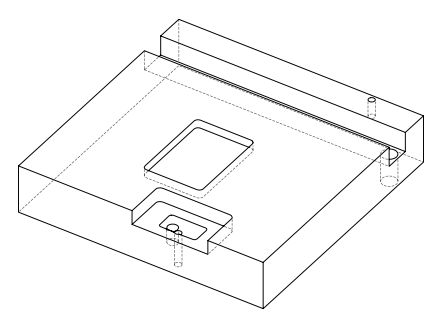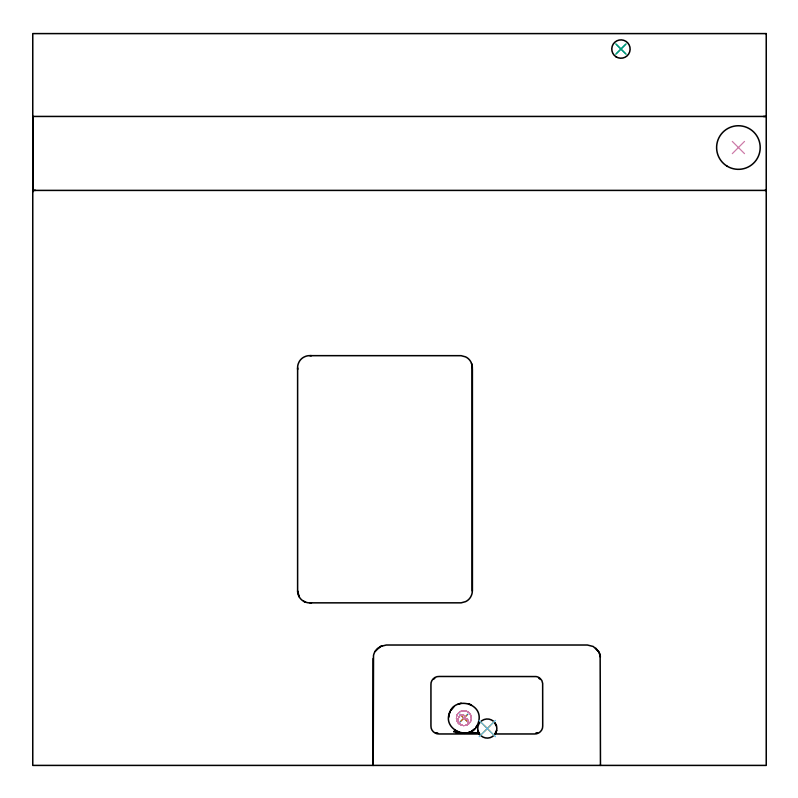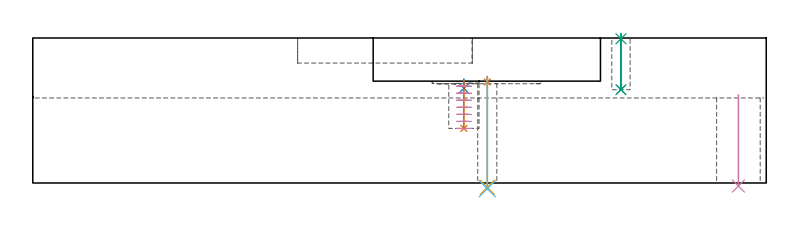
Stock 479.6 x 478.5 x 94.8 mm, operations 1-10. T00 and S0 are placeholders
(PLAN: 14 operations, 10 tool changes, 88.9 min)
(1 SPOT_DRILL | STEP1HOLE_1 | NXT0321_9005460120000 | 0.04 min | 3080 mm3)
(2 SPOT_DRILL_1 | STEP1POCKET | NXT0321_9005460120000 | 0.06 min | 3549 mm3)
(3 SPOT_DRILL_2 | STEP1POCKET_1 | NXT0321_9005460120000 | 0.03 min | 1 mm3)
(4 INDEXABLE_INSERT_DRILL_THROUGH_HOLE_FROM_SOLID | STEP1HOLE | NXT0302_028 | 0.25 min | 60414 mm3)
(5 DRILL_THROUGH_HOLE_INTO_CENTER | STEP1HOLE_1 | NXT0301_042 | 0.29 min | 2613 mm3)
(6 DRILL_TO_ENLARGE_THROUGH_HOLE | STEP1HOLE_1 | NXT0301_096 | 0.3 min | 5891 mm3)
(7 DRILL_BLIND_HOLE_INTO_CENTER | STEP1POCKET | UGT0301_373 | 0.13 min | 3106 mm3)
(8 DRILL_BLIND_HOLE_INTO_CENTER_1 | STEP1POCKET_1 | NXT0301_042 | 0.14 min | 1287 mm3)
(9 DRILL_TO_ENLARGE_BLIND_HOLE | STEP1POCKET_1 | UGT0301_373 | 0.14 min | 2516 mm3)
(10 MILL_ROUGH_BLIND_HOLE_CONTOUR | STEP1POCKET | NXT0201_013 | Spiral | 1.55 min | 11217 mm3)
(11 MILL_RECTANGULAR_POCKET | POCKET_RECTANGULAR_STRAIGHT | UGT0201_086 | Follow Part, ap 2, ae 75% | 29.15 min | 69038 mm3)
(12 MILL_RECTANGULAR_POCKET_1 | POCKET_RECTANGULAR_STRAIGHT_1 | UGT0201_133 | Follow Part, ap 3.75, ae 75% | 16.54 min | 301875 mm3)
(13 MILL_SLOT | SLOT_PARTIAL_RECTANGULAR | UGT0201_133 | Follow Part, ap 3.75, ae 75% | 30.08 min | 251817 mm3)
(14 MILL_RECTANGULAR_SLOT | SLOT_RECTANGULAR | UGT0201_009 | Follow Part, ap 11.25, ae 75% | 10.24 min | 883080 mm3)
(TOOL NXT0321_9005460120000 | NC Spot Drill, 142deg, 12mm, Carbide, Uncoated | D12 PA142 FL30 Z2)
(TOOL NXT0302_028 | Index. Insert Drill 28.5mm [880-D2850L32-03] | D28.5 PA176 FL86 Z2)
(TOOL NXT0301_042 | Carbide Drill 7.1mm [860.1-0710-057A1-MM 2214] | D7.1 PA140 FL85 Z2)
(TOOL NXT0301_096 | Carbide Drill 12.5mm [860.1-1250-063A1-MM 2214] | D12.5 PA140 FL77 Z2)
(TOOL UGT0301_373 | Twist Drill Flat Bottom 12 mm | D12 PA180 FL101 Z2)
(TOOL NXT0201_013 | ENDMILL 10mm | D10 FL30 Z4)
(TOOL UGT0201_086 | End Mill 8 mm | D8 R2 FL19 Z4)
(TOOL UGT0201_133 | Carbide End Mill 15.0 | D15 FL30 Z4)
(TOOL UGT0201_009 | End Mill 45 mm | D45 FL63 Z6)
(OP 1 SPOT_DRILL)
G17 G21 G94 G90
T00 M6
G54
G17 G0 G90 X297.2 Y24.1 S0 M3
G43 Z104.8 H0
G94 G81 G98 Z66.062 F250. R69.6
G80
M5
M2
(OP 2 SPOT_DRILL_1)
G17 G21 G94 G90
T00 M6
G54
G17 G0 G90 X281.9 Y30.9 S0 M3
G43 Z104.8 H0
G94 G81 G98 Z61.9 F250. R67.9
G80
M5
M2
(OP 3 SPOT_DRILL_2)
G17 G21 G94 G90
T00 M6
G54
G17 G0 G90 X384.6 Y468.4 S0 M3
G43 Z104.8 H0
G94 G81 G98 Z94.275 F250. R97.8
G80
M5
M2
(OP 4 INDEXABLE_INSERT_DRILL_THROUGH_HOLE_FROM_SOLID)
G17 G21 G94 G90
T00 M6
G54
G17 G0 G90 X461.4 Y404. S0 M3
G43 Z104.8 H1
G94 G81 G98 Z-1.998 F250. R57.6
G80
M5
M2
(OP 5 DRILL_THROUGH_HOLE_INTO_CENTER)
G17 G21 G94 G90
T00 M6
G54
G17 G0 G90 X297.2 Y24.1 S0 M3
G43 Z104.8 H1
G94 G73 G98 Z-2.792 F250. Q6.939 R68.6
G80
M5
M2
(OP 6 DRILL_TO_ENLARGE_THROUGH_HOLE)
G17 G21 G94 G90
T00 M6
G54
G17 G0 G90 X297.2 Y24.1 S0 M3
G43 Z104.8 H1
G94 G73 G98 Z-3.775 F250. Q11.729 R68.6
G80
M5
M2
(OP 7 DRILL_BLIND_HOLE_INTO_CENTER)
G17 G21 G94 G90
T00 M6
G54
G17 G0 G90 X281.9 Y30.9 S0 M3
G43 Z104.8 H0
G94 G81 G98 Z35.7 F250. R66.9
G80
M5
M2
(OP 8 DRILL_BLIND_HOLE_INTO_CENTER_1)
G17 G21 G94 G90
T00 M6
G54
G17 G0 G90 X384.6 Y468.4 S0 M3
G43 Z104.8 H1
G94 G81 G98 Z61. F250. R96.8
G80
M5
M2
(OP 9 DRILL_TO_ENLARGE_BLIND_HOLE)
G17 G21 G94 G90
T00 M6
G54
G17 G0 G90 X384.6 Y468.4 S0 M3
G43 Z104.8 H0
G94 G73 G98 Z61. F250. Q11.267 R96.8
G80
M5
M2
(OP 10 MILL_ROUGH_BLIND_HOLE_CONTOUR)
G17 G21 G94 G90
T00 M6
G54
G17 G0 G90 X281.9 Y30.9 S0 M3
G43 Z104.8 H0
Z63.3
G94 G3 X282.4 Y30.4 R0.5 F250.
X282.9 Y30.9 R0.5
X281.753 Y32.881 R2.285
X279.627 Y32.78 R1.976
X278.458 Y28.294 R3.599
X282.818 Y26.087 R4.
X286.713 Y31.818 R4.9
X282.818 Y26.087 R-4.9
X284.766 Y28.952 R2.45
X281.9 Y30.9 R2.45
G0 Z58.7
G3 X282.4 Y30.4 R0.5
X282.9 Y30.9 R0.5
X281.753 Y32.881 R2.285
X279.627 Y32.78 R1.976
X278.458 Y28.294 R3.599
X282.818 Y26.087 R4.
X286.713 Y31.818 R4.9
X282.818 Y26.087 R-4.9
X284.766 Y28.952 R2.45
X281.9 Y30.9 R2.45
G0 Z54.1
G3 X282.4 Y30.4 R0.5
X282.9 Y30.9 R0.5
X281.753 Y32.881 R2.285
X279.627 Y32.78 R1.976
X278.458 Y28.294 R3.599
X282.818 Y26.087 R4.
X286.713 Y31.818 R4.9
X282.818 Y26.087 R-4.9
X284.766 Y28.952 R2.45
X281.9 Y30.9 R2.45
G0 Z49.5
G3 X282.4 Y30.4 R0.5
X282.9 Y30.9 R0.5
X281.753 Y32.881 R2.285
X279.627 Y32.78 R1.976
X278.458 Y28.294 R3.599
X282.818 Y26.087 R4.
X286.713 Y31.818 R4.9
X282.818 Y26.087 R-4.9
X284.766 Y28.952 R2.45
X281.9 Y30.9 R2.45
G0 Z44.9
G3 X282.4 Y30.4 R0.5
X282.9 Y30.9 R0.5
X281.753 Y32.881 R2.285
X279.627 Y32.78 R1.976
X278.458 Y28.294 R3.599
X282.818 Y26.087 R4.
X286.713 Y31.818 R4.9
X282.818 Y26.087 R-4.9
X284.766 Y28.952 R2.45
X281.9 Y30.9 R2.45
G0 Z40.3
G3 X282.4 Y30.4 R0.5
X282.9 Y30.9 R0.5
X281.753 Y32.881 R2.285
X279.627 Y32.78 R1.976
X278.458 Y28.294 R3.599
X282.818 Y26.087 R4.
X286.713 Y31.818 R4.9
X282.818 Y26.087 R-4.9
X284.766 Y28.952 R2.45
X281.9 Y30.9 R2.45
G0 Z35.7
G3 X282.4 Y30.4 R0.5
X282.9 Y30.9 R0.5
X281.753 Y32.881 R2.285
X279.627 Y32.78 R1.976
X278.458 Y28.294 R3.599
X282.818 Y26.087 R4.
X286.713 Y31.818 R4.9
X282.818 Y26.087 R-4.9
X284.766 Y28.952 R2.45
X281.9 Y30.9 R2.45
G0 Z104.8
M5
M2
